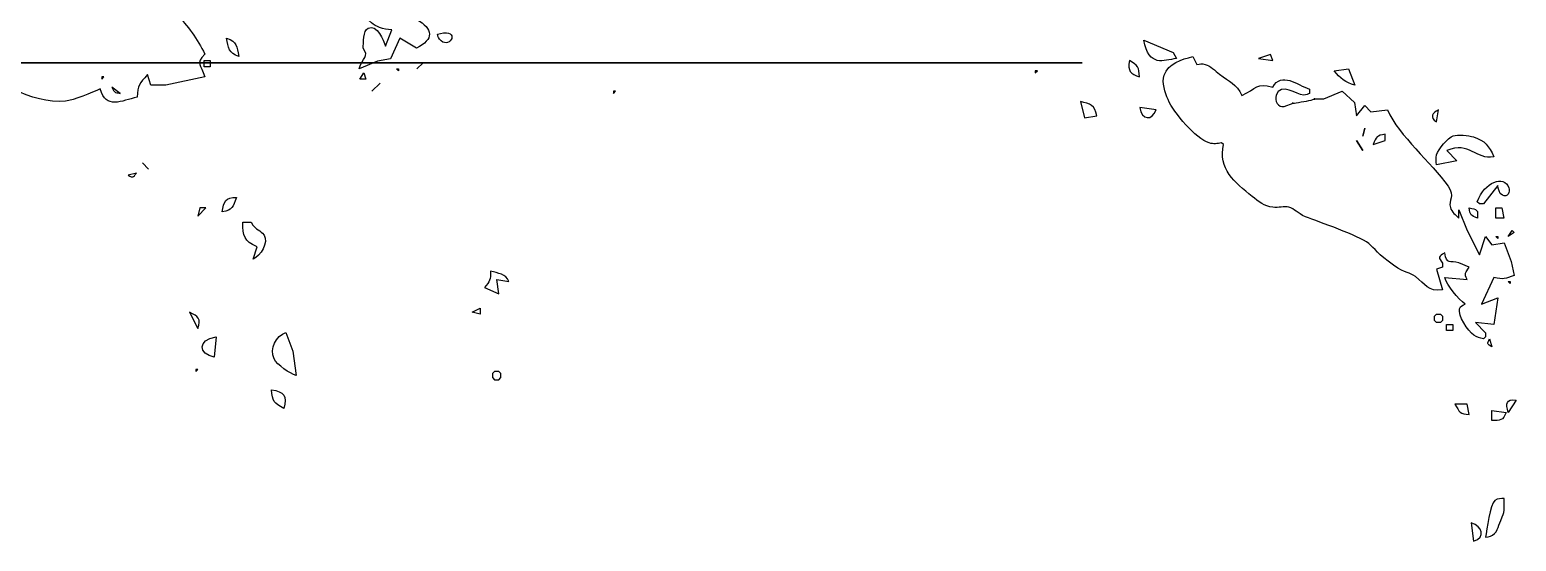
# Model space of a CAD drawing. Header units: centimetres. Extents: x -10.8 to 7.5, y -7.5 to 7.5.
# Drawn here: x -1.06 to 4, y -2.31 to -0.56 of the extents above; entities that cross this region are included whole.
import ezdxf

# ---------------------------------------------------------------- set-up
doc = ezdxf.new("R2010")
doc.units = ezdxf.units.CM
doc.header["$MEASUREMENT"] = 0
doc.layers.add('Layer 1', color=7, linetype='Continuous')

msp = doc.modelspace()

# ---------------------------------------------------------------- linework, layer by layer
at = {"layer": 'Layer 1'}
for points, knots in [([(-1.70902, 0.27727), (-1.70902, 0.27727), (-1.75078, 0.21464), (-1.75078, 0.21464), (-1.75078, 0.21464), (-1.75078, 0.21464), (-1.71598, 0.2216), (-1.71598, 0.2216), (-1.71598, 0.2216), (-1.74382, 0.1955), (-1.7505, 0.20733), (-1.78557, 0.20072), (-1.78557, 0.20072), (-1.78557, 0.20072), (-1.77165, 0.16592), (-1.77165, 0.16592), (-1.77165, 0.16592), (-1.7958, 0.15945), (-1.79991, 0.15959), (-1.81341, 0.13808), (-1.81341, 0.13808), (-1.81341, 0.13808), (-1.77165, 0.13808), (-1.77165, 0.13808), (-1.77165, 0.13808), (-1.7974, 0.09716), (-1.81633, 0.09444), (-1.80645, 0.04761), (-1.80645, 0.04761), (-1.80645, 0.04761), (-1.82733, 0.04065), (-1.82733, 0.04065), (-1.82733, 0.04065), (-1.82615, -0.02407), (-1.87424, 0.00307), (-1.91084, 0.01977), (-1.91084, 0.01977), (-1.91084, 0.01977), (-1.91084, -0.02895), (-1.91084, -0.02895), (-1.91084, -0.02895), (-1.95754, -0.04134), (-1.98092, -0.03647), (-1.98739, -0.09158), (-1.98739, -0.09158), (-2.01182, -0.07439), (-2.06025, -0.02512), (-2.07042, -0.08476), (-2.07042, -0.08476), (-2.07042, -0.08476), (-2.07042, -0.11246), (-2.07042, -0.11246), (-2.07042, -0.11246), (-2.11002, -0.10091), (-2.1135, -0.08288), (-2.14057, -0.08184), (-2.14057, -0.08184), (-2.15191, -0.08135), (-2.16437, -0.08602), (-2.1753, -0.08873), (-2.1753, -0.08873), (-2.22088, -0.10014), (-2.27398, -0.12158), (-2.28415, -0.1751), (-2.28415, -0.1751), (-2.28756, -0.19292), (-2.27629, -0.22486), (-2.27274, -0.24469), (-2.27274, -0.24469), (-2.27274, -0.24469), (-2.29361, -0.24468), (-2.29361, -0.24468), (-2.29361, -0.24468), (-2.30468, -0.17877), (-2.36167, -0.21684), (-2.30753, -0.25164), (-2.30753, -0.25164), (-2.30753, -0.25164), (-2.31449, -0.27252), (-2.31449, -0.27252), (-2.31449, -0.27252), (-2.26863, -0.30231), (-2.27371, -0.30829), (-2.29361, -0.35603), (-2.29361, -0.35603), (-2.29361, -0.35603), (-2.35624, -0.32123), (-2.35624, -0.32123), (-2.35624, -0.32123), (-2.35624, -0.32123), (-2.34232, -0.23772), (-2.34232, -0.23772), (-2.34232, -0.23772), (-2.36884, -0.24698), (-2.37078, -0.25561), (-2.38408, -0.27948), (-2.38408, -0.27948), (-2.38408, -0.27948), (-2.3632, -0.30641), (-2.3632, -0.30641), (-2.3632, -0.30641), (-2.3632, -0.30641), (-2.41192, -0.30641), (-2.41192, -0.30641), (-2.41192, -0.30641), (-2.42215, -0.30724), (-2.43697, -0.31441), (-2.44609, -0.31963), (-2.44609, -0.31963), (-2.45486, -0.32471), (-2.46196, -0.32903), (-2.46836, -0.33724), (-2.46836, -0.33724), (-2.51304, -0.39452), (-2.42479, -0.43356), (-2.41178, -0.45437), (-2.41178, -0.45437), (-2.40169, -0.47052), (-2.40392, -0.48437), (-2.40496, -0.50218), (-2.40496, -0.50218), (-2.3236, -0.51819), (-2.32597, -0.48951), (-2.31449, -0.42563), (-2.31449, -0.42563), (-2.34414, -0.39898), (-2.3408, -0.39146), (-2.35625, -0.35604), (-2.35625, -0.35604), (-2.35625, -0.35604), (-2.29215, -0.40566), (-2.29215, -0.40566), (-2.29215, -0.40566), (-2.29215, -0.40566), (-2.21706, -0.40565), (-2.21706, -0.40565), (-2.21706, -0.40565), (-2.21706, -0.40565), (-2.21706, -0.34211), (-2.21706, -0.34211), (-2.21706, -0.34211), (-2.19458, -0.37238), (-2.18672, -0.42882), (-2.15185, -0.44567), (-2.15185, -0.44567), (-2.1325, -0.455), (-2.10299, -0.44017), (-2.10821, -0.4115), (-2.10821, -0.4115), (-2.1119, -0.39167), (-2.1261, -0.38185), (-2.1405, -0.36995), (-2.1405, -0.36995), (-2.11092, -0.35875), (-2.06756, -0.35095), (-2.05281, -0.32005), (-2.05281, -0.32005), (-2.05281, -0.32005), (-2.04307, -0.2586), (-2.04307, -0.2586), (-2.04307, -0.2586), (-2.04307, -0.2586), (-2.02915, -0.2586), (-2.02915, -0.2586), (-2.02915, -0.2586), (-2.02915, -0.2586), (-2.00131, -0.36995), (-2.00131, -0.36995), (-2.00131, -0.36995), (-1.96533, -0.35081), (-1.97396, -0.3371), (-1.95072, -0.32103), (-1.95072, -0.32103), (-1.91404, -0.2957), (-1.87702, -0.30161), (-1.86909, -0.34908), (-1.86909, -0.34908), (-1.86909, -0.34908), (-1.83429, -0.3282), (-1.83429, -0.3282), (-1.83429, -0.3282), (-1.83429, -0.3282), (-1.85517, -0.25165), (-1.85517, -0.25165), (-1.85517, -0.25165), (-1.84487, -0.25736), (-1.82817, -0.27162), (-1.81856, -0.27371), (-1.81856, -0.27371), (-1.7949, -0.27872), (-1.72391, -0.25102), (-1.71633, -0.31428), (-1.71633, -0.31428), (-1.71633, -0.31428), (-1.71633, -0.34212), (-1.71633, -0.34212), (-1.71633, -0.34212), (-1.71633, -0.34212), (-1.73686, -0.31428), (-1.73686, -0.31428), (-1.73686, -0.31428), (-1.73686, -0.31428), (-1.75077, -0.31428), (-1.75077, -0.31428), (-1.75077, -0.31428), (-1.75077, -0.31428), (-1.75773, -0.34212), (-1.75773, -0.34212), (-1.75773, -0.34212), (-1.75773, -0.34212), (-1.81341, -0.31428), (-1.81341, -0.31428), (-1.81341, -0.31428), (-1.80569, -0.33585), (-1.78655, -0.40524), (-1.77646, -0.41658), (-1.77646, -0.41658), (-1.7418, -0.45527), (-1.69733, -0.46189), (-1.6951, -0.39779), (-1.6951, -0.39779), (-1.6951, -0.39779), (-1.67422, -0.39779), (-1.67422, -0.39779), (-1.67422, -0.39779), (-1.67422, -0.39779), (-1.68814, -0.34907), (-1.68814, -0.34907), (-1.68814, -0.34907), (-1.68814, -0.34907), (-1.6603, -0.34211), (-1.6603, -0.34211), (-1.6603, -0.34211), (-1.66566, -0.39688), (-1.64088, -0.41303), (-1.61158, -0.36299), (-1.61158, -0.36299), (-1.60003, -0.37023), (-1.58332, -0.38255), (-1.56982, -0.38387), (-1.56982, -0.38387), (-1.55179, -0.38561), (-1.53662, -0.37113), (-1.52138, -0.37197), (-1.52138, -0.37197), (-1.48415, -0.37399), (-1.49347, -0.41679), (-1.50022, -0.43955), (-1.50022, -0.43955), (-1.51483, -0.43189), (-1.56849, -0.40155), (-1.58165, -0.40406), (-1.58165, -0.40406), (-1.59313, -0.40622), (-1.63245, -0.44902), (-1.60079, -0.48952), (-1.60079, -0.48952), (-1.58513, -0.50956), (-1.5685, -0.52195), (-1.54198, -0.51868), (-1.54198, -0.51868), (-1.52549, -0.51666), (-1.50273, -0.50351), (-1.4902, -0.51075), (-1.4902, -0.51075), (-1.47733, -0.5182), (-1.48415, -0.53824), (-1.48185, -0.55014), (-1.48185, -0.55014), (-1.47802, -0.56983), (-1.46793, -0.57241), (-1.45151, -0.57874), (-1.45151, -0.57874), (-1.45151, -0.57874), (-1.45847, -0.59962), (-1.45847, -0.59962), (-1.45847, -0.59962), (-1.41901, -0.58125), (-1.42054, -0.5674), (-1.38888, -0.60658), (-1.38888, -0.60658), (-1.38888, -0.60658), (-1.31929, -0.5857), (-1.31929, -0.5857), (-1.31929, -0.5857), (-1.31929, -0.5857), (-1.31929, -0.6205), (-1.31929, -0.6205), (-1.31929, -0.6205), (-1.29417, -0.60331), (-1.30711, -0.60157), (-1.30224, -0.57673), (-1.30224, -0.57673), (-1.30224, -0.57673), (-1.29145, -0.54395), (-1.29145, -0.54395), (-1.29145, -0.54395), (-1.29145, -0.54395), (-1.31233, -0.53699), (-1.31233, -0.53699), (-1.31233, -0.53699), (-1.27315, -0.48716), (-1.25505, -0.51152), (-1.22186, -0.55091), (-1.22186, -0.55091), (-1.22186, -0.55091), (-1.27058, -0.53699), (-1.27058, -0.53699), (-1.27058, -0.53699), (-1.26306, -0.57144), (-1.25722, -0.56594), (-1.25026, -0.58689), (-1.25026, -0.58689), (-1.24351, -0.60735), (-1.25228, -0.61577), (-1.23975, -0.64138), (-1.23975, -0.64138), (-1.18839, -0.74612), (-1.05219, -0.81704), (-0.93653, -0.80798), (-0.93653, -0.80798), (-0.91029, -0.80596), (-0.8462, -0.77771), (-0.81822, -0.76664), (-0.81822, -0.76664), (-0.79922, -0.83756), (-0.74626, -0.80652), (-0.69296, -0.79448), (-0.69296, -0.79448), (-0.69052, -0.75349), (-0.6853, -0.74862), (-0.65816, -0.71793), (-0.65816, -0.71793), (-0.65816, -0.71793), (-0.64702, -0.75384), (-0.64702, -0.75384), (-0.64702, -0.75384), (-0.64702, -0.75384), (-0.59552, -0.75383), (-0.59552, -0.75383), (-0.59552, -0.75383), (-0.59552, -0.75383), (-0.46329, -0.72488), (-0.46329, -0.72488), (-0.46329, -0.72488), (-0.47575, -0.68166), (-0.49621, -0.68243), (-0.46329, -0.64833), (-0.46329, -0.64833), (-0.4873, -0.59467), (-0.5221, -0.55396), (-0.55856, -0.50915), (-0.55856, -0.50915), (-0.58835, -0.47254), (-0.59906, -0.447), (-0.64423, -0.42564), (-0.64423, -0.42564), (-0.64423, -0.42564), (-0.65119, -0.4326), (-0.65119, -0.4326), (-0.65119, -0.4326), (-0.65119, -0.4326), (-0.65119, -0.48132), (-0.65119, -0.48132), (-0.65119, -0.48132), (-0.73129, -0.45898), (-0.73644, -0.42189), (-0.71382, -0.34909), (-0.71382, -0.34909), (-0.71382, -0.34909), (-0.77645, -0.39085), (-0.77645, -0.39085), (-0.77645, -0.39085), (-0.77645, -0.39085), (-0.79176, -0.35543), (-0.79176, -0.35543), (-0.79176, -0.35543), (-0.80011, -0.3214), (-0.78849, -0.3136), (-0.82517, -0.29342), (-0.82517, -0.29342), (-0.82517, -0.29342), (-0.84605, -0.33518), (-0.84605, -0.33518), (-0.84605, -0.33518), (-0.86268, -0.28326), (-0.86227, -0.27749), (-0.81125, -0.25863), (-0.81125, -0.25863), (-0.81125, -0.25863), (-0.83213, -0.20295), (-0.83213, -0.20295), (-0.83213, -0.20295), (-0.83213, -0.20295), (-0.88565, -0.20887), (-0.88565, -0.20887), (-0.88565, -0.20887), (-0.88565, -0.20887), (-0.92998, -0.15487), (-0.92998, -0.15487), (-0.92998, -0.15487), (-0.92998, -0.15487), (-1.00612, -0.14033), (-1.00612, -0.14033), (-1.00612, -0.14033), (-1.00612, -0.14033), (-0.98524, -0.02898), (-0.98524, -0.02898), (-0.98524, -0.02898), (-0.91509, -0.03824), (-0.96728, 0.03574), (-0.96951, 0.0418), (-0.96951, 0.0418), (-0.97424, 0.0544), (-0.97202, 0.06985), (-0.97863, 0.07778), (-0.97863, 0.07778), (-0.99519, 0.09761), (-1.00932, 0.06685), (-1.01308, 0.0544), (-1.01308, 0.0544), (-1.01308, 0.0544), (-1.02004, 0.0267), (-1.02004, 0.0267), (-1.02004, 0.0267), (-1.02004, 0.0267), (-1.04092, 0.03366), (-1.04092, 0.03366), (-1.04092, 0.03366), (-1.04092, 0.03366), (-1.027, 0.00582), (-1.027, 0.00582), (-1.027, 0.00582), (-1.027, 0.00582), (-1.07947, 0.00171), (-1.07947, 0.00171), (-1.07947, 0.00171), (-1.07947, 0.00171), (-1.11051, 0.08933), (-1.11051, 0.08933), (-1.11051, 0.08933), (-1.16619, 0.08738), (-1.17064, 0.06442), (-1.17314, 0.01278), (-1.17314, 0.01278), (-1.17314, 0.01278), (-1.11746, 0.01974), (-1.11746, 0.01974), (-1.11746, 0.01974), (-1.13312, -0.00608), (-1.13611, -0.01067), (-1.1105, -0.02898), (-1.1105, -0.02898), (-1.1105, -0.02898), (-1.1105, -0.0429), (-1.1105, -0.0429), (-1.1105, -0.0429), (-1.16492, -0.05821), (-1.15873, -0.06023), (-1.1453, -0.11249), (-1.1453, -0.11249), (-1.21469, -0.11903), (-1.2055, -0.14221), (-1.18706, -0.196), (-1.18706, -0.196), (-1.18706, -0.196), (-1.19402, -0.20296), (-1.19402, -0.20296), (-1.19402, -0.20296), (-1.19402, -0.20296), (-1.22144, -0.17484), (-1.22144, -0.17484), (-1.22144, -0.17484), (-1.22144, -0.17484), (-1.22729, -0.10295), (-1.22729, -0.10295), (-1.22729, -0.10295), (-1.22729, -0.10295), (-1.20098, -0.07769), (-1.20098, -0.07769), (-1.20098, -0.07769), (-1.21288, -0.04401), (-1.22388, -0.05646), (-1.26361, -0.04985), (-1.26361, -0.04985), (-1.26361, -0.04985), (-1.25665, -0.02201), (-1.25665, -0.02201), (-1.25665, -0.02201), (-1.25665, -0.02201), (-1.22185, -0.03593), (-1.22185, -0.03593), (-1.22185, -0.03593), (-1.22185, -0.03593), (-1.23577, -0.00113), (-1.23577, -0.00113), (-1.23577, -0.00113), (-1.29597, -0.02006), (-1.35756, -0.02215), (-1.32624, -0.0916), (-1.32624, -0.0916), (-1.39764, -0.09243), (-1.40391, -0.12083), (-1.47239, -0.07072), (-1.47239, -0.07072), (-1.47239, -0.07072), (-1.45847, -0.04984), (-1.45847, -0.04984), (-1.45847, -0.04984), (-1.45847, -0.04984), (-1.51415, -0.02896), (-1.51415, -0.02896), (-1.51415, -0.02896), (-1.48631, -0.02409), (-1.48422, -0.022), (-1.47935, 0.00584), (-1.47935, 0.00584), (-1.47935, 0.00584), (-1.44457, 0.00586), (-1.44457, 0.00586), (-1.44457, 0.00586), (-1.44457, 0.00586), (-1.46545, 0.07545), (-1.46545, 0.07545), (-1.46545, 0.07545), (-1.46545, 0.07545), (-1.50025, 0.06153), (-1.50025, 0.06153), (-1.50025, 0.06153), (-1.49517, 0.07489), (-1.48403, 0.09605), (-1.48654, 0.10997), (-1.48654, 0.10997), (-1.49141, 0.13669), (-1.52168, 0.14484), (-1.54082, 0.1582), (-1.54082, 0.1582), (-1.55599, 0.16878), (-1.57095, 0.18694), (-1.58376, 0.20072), (-1.58376, 0.20072), (-1.58376, 0.20072), (-1.56984, 0.2216), (-1.56984, 0.2216), (-1.56984, 0.2216), (-1.56984, 0.2216), (-1.59768, 0.21464), (-1.59768, 0.21464), (-1.59768, 0.21464), (-1.59768, 0.21464), (-1.59072, 0.19376), (-1.59072, 0.19376), (-1.59072, 0.19376), (-1.59072, 0.19376), (-1.6116, 0.17288), (-1.6116, 0.17288), (-1.6116, 0.17288), (-1.68899, 0.2392), (-1.63958, 0.26231), (-1.70903, 0.27727), (-1.70903, 0.27727), (-1.70903, 0.27727), (-1.70902, 0.27727), (-1.70902, 0.27727)], [0, 0, 0, 0, 0.0070423, 0.0070423, 0.0070423, 0.0070423, 0.0140845, 0.0140845, 0.0140845, 0.0140845, 0.0211268, 0.0211268, 0.0211268, 0.0211268, 0.028169, 0.028169, 0.028169, 0.028169, 0.0352113, 0.0352113, 0.0352113, 0.0352113, 0.0422535, 0.0422535, 0.0422535, 0.0422535, 0.0492958, 0.0492958, 0.0492958, 0.0492958, 0.056338, 0.056338, 0.056338, 0.056338, 0.0633803, 0.0633803, 0.0633803, 0.0633803, 0.0704225, 0.0704225, 0.0704225, 0.0704225, 0.0774648, 0.0774648, 0.0774648, 0.0774648, 0.084507, 0.084507, 0.084507, 0.084507, 0.0915493, 0.0915493, 0.0915493, 0.0915493, 0.0985915, 0.0985915, 0.0985915, 0.0985915, 0.1056338, 0.1056338, 0.1056338, 0.1056338, 0.1126761, 0.1126761, 0.1126761, 0.1126761, 0.1197183, 0.1197183, 0.1197183, 0.1197183, 0.1267606, 0.1267606, 0.1267606, 0.1267606, 0.1338028, 0.1338028, 0.1338028, 0.1338028, 0.1408451, 0.1408451, 0.1408451, 0.1408451, 0.1478873, 0.1478873, 0.1478873, 0.1478873, 0.1549296, 0.1549296, 0.1549296, 0.1549296, 0.1619718, 0.1619718, 0.1619718, 0.1619718, 0.1690141, 0.1690141, 0.1690141, 0.1690141, 0.1760563, 0.1760563, 0.1760563, 0.1760563, 0.1830986, 0.1830986, 0.1830986, 0.1830986, 0.1901408, 0.1901408, 0.1901408, 0.1901408, 0.1971831, 0.1971831, 0.1971831, 0.1971831, 0.2042254, 0.2042254, 0.2042254, 0.2042254, 0.2112676, 0.2112676, 0.2112676, 0.2112676, 0.2183099, 0.2183099, 0.2183099, 0.2183099, 0.2253521, 0.2253521, 0.2253521, 0.2253521, 0.2323944, 0.2323944, 0.2323944, 0.2323944, 0.2394366, 0.2394366, 0.2394366, 0.2394366, 0.2464789, 0.2464789, 0.2464789, 0.2464789, 0.2535211, 0.2535211, 0.2535211, 0.2535211, 0.2605634, 0.2605634, 0.2605634, 0.2605634, 0.2676056, 0.2676056, 0.2676056, 0.2676056, 0.2746479, 0.2746479, 0.2746479, 0.2746479, 0.2816901, 0.2816901, 0.2816901, 0.2816901, 0.2887324, 0.2887324, 0.2887324, 0.2887324, 0.2957746, 0.2957746, 0.2957746, 0.2957746, 0.3028169, 0.3028169, 0.3028169, 0.3028169, 0.3098592, 0.3098592, 0.3098592, 0.3098592, 0.3169014, 0.3169014, 0.3169014, 0.3169014, 0.3239437, 0.3239437, 0.3239437, 0.3239437, 0.3309859, 0.3309859, 0.3309859, 0.3309859, 0.3380282, 0.3380282, 0.3380282, 0.3380282, 0.3450704, 0.3450704, 0.3450704, 0.3450704, 0.3521127, 0.3521127, 0.3521127, 0.3521127, 0.3591549, 0.3591549, 0.3591549, 0.3591549, 0.3661972, 0.3661972, 0.3661972, 0.3661972, 0.3732394, 0.3732394, 0.3732394, 0.3732394, 0.3802817, 0.3802817, 0.3802817, 0.3802817, 0.3873239, 0.3873239, 0.3873239, 0.3873239, 0.3943662, 0.3943662, 0.3943662, 0.3943662, 0.4014085, 0.4014085, 0.4014085, 0.4014085, 0.4084507, 0.4084507, 0.4084507, 0.4084507, 0.415493, 0.415493, 0.415493, 0.415493, 0.4225352, 0.4225352, 0.4225352, 0.4225352, 0.4295775, 0.4295775, 0.4295775, 0.4295775, 0.4366197, 0.4366197, 0.4366197, 0.4366197, 0.443662, 0.443662, 0.443662, 0.443662, 0.4507042, 0.4507042, 0.4507042, 0.4507042, 0.4577465, 0.4577465, 0.4577465, 0.4577465, 0.4647887, 0.4647887, 0.4647887, 0.4647887, 0.471831, 0.471831, 0.471831, 0.471831, 0.4788732, 0.4788732, 0.4788732, 0.4788732, 0.4859155, 0.4859155, 0.4859155, 0.4859155, 0.4929577, 0.4929577, 0.4929577, 0.4929577, 0.5, 0.5, 0.5, 0.5, 0.5070423, 0.5070423, 0.5070423, 0.5070423, 0.5140845, 0.5140845, 0.5140845, 0.5140845, 0.5211268, 0.5211268, 0.5211268, 0.5211268, 0.528169, 0.528169, 0.528169, 0.528169, 0.5352113, 0.5352113, 0.5352113, 0.5352113, 0.5422535, 0.5422535, 0.5422535, 0.5422535, 0.5492958, 0.5492958, 0.5492958, 0.5492958, 0.556338, 0.556338, 0.556338, 0.556338, 0.5633803, 0.5633803, 0.5633803, 0.5633803, 0.5704225, 0.5704225, 0.5704225, 0.5704225, 0.5774648, 0.5774648, 0.5774648, 0.5774648, 0.584507, 0.584507, 0.584507, 0.584507, 0.5915493, 0.5915493, 0.5915493, 0.5915493, 0.5985915, 0.5985915, 0.5985915, 0.5985915, 0.6056338, 0.6056338, 0.6056338, 0.6056338, 0.6126761, 0.6126761, 0.6126761, 0.6126761, 0.6197183, 0.6197183, 0.6197183, 0.6197183, 0.6267606, 0.6267606, 0.6267606, 0.6267606, 0.6338028, 0.6338028, 0.6338028, 0.6338028, 0.6408451, 0.6408451, 0.6408451, 0.6408451, 0.6478873, 0.6478873, 0.6478873, 0.6478873, 0.6549296, 0.6549296, 0.6549296, 0.6549296, 0.6619718, 0.6619718, 0.6619718, 0.6619718, 0.6690141, 0.6690141, 0.6690141, 0.6690141, 0.6760563, 0.6760563, 0.6760563, 0.6760563, 0.6830986, 0.6830986, 0.6830986, 0.6830986, 0.6901408, 0.6901408, 0.6901408, 0.6901408, 0.6971831, 0.6971831, 0.6971831, 0.6971831, 0.7042254, 0.7042254, 0.7042254, 0.7042254, 0.7112676, 0.7112676, 0.7112676, 0.7112676, 0.7183099, 0.7183099, 0.7183099, 0.7183099, 0.7253521, 0.7253521, 0.7253521, 0.7253521, 0.7323944, 0.7323944, 0.7323944, 0.7323944, 0.7394366, 0.7394366, 0.7394366, 0.7394366, 0.7464789, 0.7464789, 0.7464789, 0.7464789, 0.7535211, 0.7535211, 0.7535211, 0.7535211, 0.7605634, 0.7605634, 0.7605634, 0.7605634, 0.7676056, 0.7676056, 0.7676056, 0.7676056, 0.7746479, 0.7746479, 0.7746479, 0.7746479, 0.7816901, 0.7816901, 0.7816901, 0.7816901, 0.7887324, 0.7887324, 0.7887324, 0.7887324, 0.7957746, 0.7957746, 0.7957746, 0.7957746, 0.8028169, 0.8028169, 0.8028169, 0.8028169, 0.8098592, 0.8098592, 0.8098592, 0.8098592, 0.8169014, 0.8169014, 0.8169014, 0.8169014, 0.8239437, 0.8239437, 0.8239437, 0.8239437, 0.8309859, 0.8309859, 0.8309859, 0.8309859, 0.8380282, 0.8380282, 0.8380282, 0.8380282, 0.8450704, 0.8450704, 0.8450704, 0.8450704, 0.8521127, 0.8521127, 0.8521127, 0.8521127, 0.8591549, 0.8591549, 0.8591549, 0.8591549, 0.8661972, 0.8661972, 0.8661972, 0.8661972, 0.8732394, 0.8732394, 0.8732394, 0.8732394, 0.8802817, 0.8802817, 0.8802817, 0.8802817, 0.8873239, 0.8873239, 0.8873239, 0.8873239, 0.8943662, 0.8943662, 0.8943662, 0.8943662, 0.9014085, 0.9014085, 0.9014085, 0.9014085, 0.9084507, 0.9084507, 0.9084507, 0.9084507, 0.915493, 0.915493, 0.915493, 0.915493, 0.9225352, 0.9225352, 0.9225352, 0.9225352, 0.9295775, 0.9295775, 0.9295775, 0.9295775, 0.9366197, 0.9366197, 0.9366197, 0.9366197, 0.943662, 0.943662, 0.943662, 0.943662, 0.9507042, 0.9507042, 0.9507042, 0.9507042, 0.9577465, 0.9577465, 0.9577465, 0.9577465, 0.9647887, 0.9647887, 0.9647887, 0.9647887, 0.971831, 0.971831, 0.971831, 0.971831, 0.9788732, 0.9788732, 0.9788732, 0.9788732, 0.9859155, 0.9859155, 0.9859155, 0.9859155, 1, 1, 1, 1]), ([(0.22556, -0.36588), (0.22556, -0.36588), (0.13717, -0.43325), (0.13717, -0.43325), (0.13717, -0.43325), (0.0991, -0.46248), (0.04649, -0.49477), (0.10342, -0.54168), (0.10342, -0.54168), (0.1117, -0.5485), (0.12089, -0.55358), (0.13084, -0.55748), (0.13084, -0.55748), (0.14525, -0.56319), (0.15749, -0.56409), (0.1726, -0.56548), (0.1726, -0.56548), (0.1726, -0.56548), (0.15172, -0.62116), (0.15172, -0.62116), (0.15172, -0.62116), (0.14462, -0.60133), (0.12242, -0.54481), (0.09215, -0.55971), (0.09215, -0.55971), (0.07524, -0.56806), (0.0767, -0.611), (0.07517, -0.62812), (0.07517, -0.62812), (0.09758, -0.65665), (0.07301, -0.65895), (0.06125, -0.69771), (0.06125, -0.69771), (0.06125, -0.69771), (0.12388, -0.6721), (0.12388, -0.6721), (0.12388, -0.6721), (0.12388, -0.6721), (0.1687, -0.66389), (0.1687, -0.66389), (0.1687, -0.66389), (0.1687, -0.66389), (0.20043, -0.59332), (0.20043, -0.59332), (0.20043, -0.59332), (0.20043, -0.59332), (0.25611, -0.62812), (0.25611, -0.62812), (0.25611, -0.62812), (0.31673, -0.59743), (0.31436, -0.56235), (0.25611, -0.52971), (0.25611, -0.52971), (0.2948, -0.51851), (0.29654, -0.53465), (0.31756, -0.52971), (0.31756, -0.52971), (0.32584, -0.52651), (0.33447, -0.51906), (0.34087, -0.51349), (0.34087, -0.51349), (0.37949, -0.47995), (0.36418, -0.43993), (0.34658, -0.39845), (0.34658, -0.39845), (0.34658, -0.39845), (0.3953, -0.39149), (0.3953, -0.39149), (0.3953, -0.39149), (0.3953, -0.39149), (0.3953, -0.37061), (0.3953, -0.37061), (0.3953, -0.37061), (0.34693, -0.35356), (0.36329, -0.33783), (0.30483, -0.33581), (0.30483, -0.33581), (0.30483, -0.33581), (0.32571, -0.29405), (0.32571, -0.29405), (0.32571, -0.29405), (0.26085, -0.26204), (0.26189, -0.33337), (0.22556, -0.36587), (0.22556, -0.36587), (0.22556, -0.36587), (0.22556, -0.36588), (0.22556, -0.36588)], [0, 0, 0, 0, 0.0434783, 0.0434783, 0.0434783, 0.0434783, 0.0869565, 0.0869565, 0.0869565, 0.0869565, 0.1304348, 0.1304348, 0.1304348, 0.1304348, 0.173913, 0.173913, 0.173913, 0.173913, 0.2173913, 0.2173913, 0.2173913, 0.2173913, 0.2608696, 0.2608696, 0.2608696, 0.2608696, 0.3043478, 0.3043478, 0.3043478, 0.3043478, 0.3478261, 0.3478261, 0.3478261, 0.3478261, 0.3913043, 0.3913043, 0.3913043, 0.3913043, 0.4347826, 0.4347826, 0.4347826, 0.4347826, 0.4782609, 0.4782609, 0.4782609, 0.4782609, 0.5217391, 0.5217391, 0.5217391, 0.5217391, 0.5652174, 0.5652174, 0.5652174, 0.5652174, 0.6086957, 0.6086957, 0.6086957, 0.6086957, 0.6521739, 0.6521739, 0.6521739, 0.6521739, 0.6956522, 0.6956522, 0.6956522, 0.6956522, 0.7391304, 0.7391304, 0.7391304, 0.7391304, 0.7826087, 0.7826087, 0.7826087, 0.7826087, 0.826087, 0.826087, 0.826087, 0.826087, 0.8695652, 0.8695652, 0.8695652, 0.8695652, 0.9130435, 0.9130435, 0.9130435, 0.9130435, 1, 1, 1, 1]), ([(-0.38917, -0.59366), (-0.38381, -0.62623), (-0.38082, -0.64495), (-0.34741, -0.65629), (-0.34741, -0.65629), (-0.35409, -0.62135), (-0.3527, -0.60528), (-0.38917, -0.59366)], [0, 0, 0, 0, 0.3333333, 0.3333333, 0.3333333, 0.3333333, 1, 1, 1, 1]), ([(0.3346, -0.59707), (0.36418, -0.63514), (0.40614, -0.57097), (0.34838, -0.57536), (0.34838, -0.57536), (0.34838, -0.57536), (0.32764, -0.57974), (0.32764, -0.57974), (0.32764, -0.57974), (0.32917, -0.58426), (0.32903, -0.58997), (0.3346, -0.59707)], [0, 0, 0, 0, 0.25, 0.25, 0.25, 0.25, 0.5, 0.5, 0.5, 0.5, 1, 1, 1, 1]), ([(2.82902, -0.64238), (2.82902, -0.64238), (2.72859, -0.60062), (2.72859, -0.60062), (2.72859, -0.60062), (2.74773, -0.6945), (2.7945, -0.66896), (2.83994, -0.66325), (2.83994, -0.66325), (2.83994, -0.66325), (2.82901, -0.64237), (2.82901, -0.64237), (2.82901, -0.64237), (2.82901, -0.64237), (2.82902, -0.64238), (2.82902, -0.64238)], [0, 0, 0, 0, 0.2, 0.2, 0.2, 0.2, 0.4, 0.4, 0.4, 0.4, 0.6, 0.6, 0.6, 0.6, 1, 1, 1, 1]), ([(2.79765, -0.72011), (2.78923, -0.74335), (2.8019, -0.78059), (2.81136, -0.80244), (2.81136, -0.80244), (2.83085, -0.84754), (2.90524, -0.93689), (2.95138, -0.94984), (2.95138, -0.94984), (2.96662, -0.95583), (2.97838, -0.952), (2.99314, -0.94984), (2.99314, -0.94984), (2.99314, -0.94984), (3.0001, -0.95555), (3.0001, -0.95555), (3.0001, -0.95555), (2.9802, -1.03837), (3.03859, -1.08506), (3.09753, -1.13224), (3.09753, -1.13224), (3.11841, -1.14894), (3.13957, -1.16641), (3.16712, -1.16926), (3.16712, -1.16926), (3.18751, -1.17183), (3.20505, -1.16404), (3.22252, -1.16926), (3.22252, -1.16926), (3.24124, -1.17427), (3.24973, -1.18944), (3.27875, -1.20113), (3.27875, -1.20113), (3.32628, -1.2202), (3.45879, -1.26474), (3.49358, -1.29244), (3.49358, -1.29244), (3.51467, -1.30921), (3.52337, -1.32835), (3.57772, -1.36586), (3.57772, -1.36586), (3.62268, -1.3969), (3.63068, -1.38924), (3.65233, -1.4049), (3.65233, -1.4049), (3.68727, -1.43009), (3.6943, -1.45828), (3.74475, -1.44965), (3.74475, -1.44965), (3.74475, -1.44965), (3.72387, -1.38006), (3.72387, -1.38006), (3.72387, -1.38006), (3.72387, -1.38006), (3.74475, -1.3731), (3.74475, -1.3731), (3.74475, -1.3731), (3.74475, -1.3731), (3.74475, -1.35918), (3.74475, -1.35918), (3.74475, -1.35918), (3.72937, -1.33983), (3.7309, -1.33705), (3.75171, -1.32438), (3.75171, -1.32438), (3.75909, -1.36628), (3.76883, -1.34916), (3.80043, -1.35855), (3.80043, -1.35855), (3.80043, -1.35855), (3.83523, -1.37309), (3.83523, -1.37309), (3.83523, -1.37309), (3.82194, -1.39292), (3.81734, -1.39306), (3.82827, -1.41485), (3.82827, -1.41485), (3.82827, -1.41485), (3.75172, -1.40789), (3.75172, -1.40789), (3.75172, -1.40789), (3.76035, -1.43427), (3.798, -1.48256), (3.82131, -1.49836), (3.82131, -1.49836), (3.81365, -1.50288), (3.80628, -1.50421), (3.80266, -1.5143), (3.80266, -1.5143), (3.79459, -1.5365), (3.83245, -1.59162), (3.85033, -1.6038), (3.85033, -1.6038), (3.86195, -1.61173), (3.87093, -1.61326), (3.88394, -1.61667), (3.88394, -1.61667), (3.88394, -1.61667), (3.8909, -1.60971), (3.8909, -1.60971), (3.8909, -1.60971), (3.8909, -1.60971), (3.8909, -1.59579), (3.8909, -1.59579), (3.8909, -1.59579), (3.8909, -1.59579), (3.8561, -1.56099), (3.8561, -1.56099), (3.8561, -1.56099), (3.8561, -1.56099), (3.91873, -1.56795), (3.91873, -1.56795), (3.91873, -1.56795), (3.91873, -1.56795), (3.93265, -1.47748), (3.93265, -1.47748), (3.93265, -1.47748), (3.93265, -1.47748), (3.87697, -1.49836), (3.87697, -1.49836), (3.87697, -1.49836), (3.87697, -1.49836), (3.91873, -1.40789), (3.91873, -1.40789), (3.91873, -1.40789), (3.95123, -1.41631), (3.95763, -1.41241), (3.98832, -1.40093), (3.98832, -1.40093), (3.98832, -1.40093), (3.97739, -1.3534), (3.97739, -1.3534), (3.97739, -1.3534), (3.97739, -1.3534), (3.95352, -1.28958), (3.95352, -1.28958), (3.95352, -1.28958), (3.95352, -1.28958), (3.91176, -1.29654), (3.91176, -1.29654), (3.91176, -1.29654), (3.91176, -1.29654), (3.89088, -1.2687), (3.89088, -1.2687), (3.89088, -1.2687), (3.89088, -1.2687), (3.87, -1.33133), (3.87, -1.33133), (3.87, -1.33133), (3.87, -1.33133), (3.8281, -1.24782), (3.8281, -1.24782), (3.8281, -1.24782), (3.8281, -1.24782), (3.8004, -1.17823), (3.8004, -1.17823), (3.8004, -1.17823), (3.8004, -1.17823), (3.8004, -1.20607), (3.8004, -1.20607), (3.8004, -1.20607), (3.78989, -1.19612), (3.77507, -1.18457), (3.77103, -1.17009), (3.77103, -1.17009), (3.76386, -1.1442), (3.78787, -1.13279), (3.76324, -1.09764), (3.76324, -1.09764), (3.7052, -1.01489), (3.59775, -0.92859), (3.55683, -0.83722), (3.55683, -0.83722), (3.55683, -0.83722), (3.50116, -0.84418), (3.50116, -0.84418), (3.50116, -0.84418), (3.50116, -0.84418), (3.48028, -0.8233), (3.48028, -0.8233), (3.48028, -0.8233), (3.48028, -0.8233), (3.45244, -0.8581), (3.45244, -0.8581), (3.45244, -0.8581), (3.45244, -0.8581), (3.44478, -0.81293), (3.44478, -0.81293), (3.44478, -0.81293), (3.44478, -0.81293), (3.40372, -0.77458), (3.40372, -0.77458), (3.40372, -0.77458), (3.40372, -0.77458), (3.34109, -0.80068), (3.34109, -0.80068), (3.34109, -0.80068), (3.34109, -0.80068), (3.30695, -0.80069), (3.30695, -0.80069), (3.30695, -0.80069), (3.33444, -0.79895), (3.21084, -0.82066), (3.23701, -0.81447), (3.23701, -0.81447), (3.23701, -0.81447), (3.20604, -0.82679), (3.20604, -0.82679), (3.20604, -0.82679), (3.18509, -0.82985), (3.17264, -0.80758), (3.17869, -0.7881), (3.17869, -0.7881), (3.19428, -0.74168), (3.24961, -0.78685), (3.27153, -0.7881), (3.27153, -0.7881), (3.2828, -0.78692), (3.28684, -0.7833), (3.29241, -0.78156), (3.29241, -0.78156), (3.29241, -0.78156), (3.29241, -0.76764), (3.29241, -0.76764), (3.29241, -0.76764), (3.25023, -0.75233), (3.19734, -0.70709), (3.16715, -0.76068), (3.16715, -0.76068), (3.1121, -0.74314), (3.11168, -0.7666), (3.06276, -0.78852), (3.06276, -0.78852), (3.04258, -0.74774), (3.01989, -0.74294), (2.98621, -0.71635), (2.98621, -0.71635), (2.97215, -0.70528), (2.95468, -0.6867), (2.93749, -0.68315), (2.93749, -0.68315), (2.92545, -0.6789), (2.92058, -0.6819), (2.90965, -0.68315), (2.90965, -0.68315), (2.90965, -0.68315), (2.89573, -0.65629), (2.89573, -0.65629), (2.89573, -0.65629), (2.85808, -0.6661), (2.81256, -0.67884), (2.79767, -0.72011), (2.79767, -0.72011), (2.79767, -0.72011), (2.79765, -0.72011), (2.79765, -0.72011)], [0, 0, 0, 0, 0.0153846, 0.0153846, 0.0153846, 0.0153846, 0.0307692, 0.0307692, 0.0307692, 0.0307692, 0.0461538, 0.0461538, 0.0461538, 0.0461538, 0.0615385, 0.0615385, 0.0615385, 0.0615385, 0.0769231, 0.0769231, 0.0769231, 0.0769231, 0.0923077, 0.0923077, 0.0923077, 0.0923077, 0.1076923, 0.1076923, 0.1076923, 0.1076923, 0.1230769, 0.1230769, 0.1230769, 0.1230769, 0.1384615, 0.1384615, 0.1384615, 0.1384615, 0.1538462, 0.1538462, 0.1538462, 0.1538462, 0.1692308, 0.1692308, 0.1692308, 0.1692308, 0.1846154, 0.1846154, 0.1846154, 0.1846154, 0.2, 0.2, 0.2, 0.2, 0.2153846, 0.2153846, 0.2153846, 0.2153846, 0.2307692, 0.2307692, 0.2307692, 0.2307692, 0.2461538, 0.2461538, 0.2461538, 0.2461538, 0.2615385, 0.2615385, 0.2615385, 0.2615385, 0.2769231, 0.2769231, 0.2769231, 0.2769231, 0.2923077, 0.2923077, 0.2923077, 0.2923077, 0.3076923, 0.3076923, 0.3076923, 0.3076923, 0.3230769, 0.3230769, 0.3230769, 0.3230769, 0.3384615, 0.3384615, 0.3384615, 0.3384615, 0.3538462, 0.3538462, 0.3538462, 0.3538462, 0.3692308, 0.3692308, 0.3692308, 0.3692308, 0.3846154, 0.3846154, 0.3846154, 0.3846154, 0.4, 0.4, 0.4, 0.4, 0.4153846, 0.4153846, 0.4153846, 0.4153846, 0.4307692, 0.4307692, 0.4307692, 0.4307692, 0.4461538, 0.4461538, 0.4461538, 0.4461538, 0.4615385, 0.4615385, 0.4615385, 0.4615385, 0.4769231, 0.4769231, 0.4769231, 0.4769231, 0.4923077, 0.4923077, 0.4923077, 0.4923077, 0.5076923, 0.5076923, 0.5076923, 0.5076923, 0.5230769, 0.5230769, 0.5230769, 0.5230769, 0.5384615, 0.5384615, 0.5384615, 0.5384615, 0.5538462, 0.5538462, 0.5538462, 0.5538462, 0.5692308, 0.5692308, 0.5692308, 0.5692308, 0.5846154, 0.5846154, 0.5846154, 0.5846154, 0.6, 0.6, 0.6, 0.6, 0.6153846, 0.6153846, 0.6153846, 0.6153846, 0.6307692, 0.6307692, 0.6307692, 0.6307692, 0.6461538, 0.6461538, 0.6461538, 0.6461538, 0.6615385, 0.6615385, 0.6615385, 0.6615385, 0.6769231, 0.6769231, 0.6769231, 0.6769231, 0.6923077, 0.6923077, 0.6923077, 0.6923077, 0.7076923, 0.7076923, 0.7076923, 0.7076923, 0.7230769, 0.7230769, 0.7230769, 0.7230769, 0.7384615, 0.7384615, 0.7384615, 0.7384615, 0.7538462, 0.7538462, 0.7538462, 0.7538462, 0.7692308, 0.7692308, 0.7692308, 0.7692308, 0.7846154, 0.7846154, 0.7846154, 0.7846154, 0.8, 0.8, 0.8, 0.8, 0.8153846, 0.8153846, 0.8153846, 0.8153846, 0.8307692, 0.8307692, 0.8307692, 0.8307692, 0.8461538, 0.8461538, 0.8461538, 0.8461538, 0.8615385, 0.8615385, 0.8615385, 0.8615385, 0.8769231, 0.8769231, 0.8769231, 0.8769231, 0.8923077, 0.8923077, 0.8923077, 0.8923077, 0.9076923, 0.9076923, 0.9076923, 0.9076923, 0.9230769, 0.9230769, 0.9230769, 0.9230769, 0.9384615, 0.9384615, 0.9384615, 0.9384615, 0.9538462, 0.9538462, 0.9538462, 0.9538462, 0.9692308, 0.9692308, 0.9692308, 0.9692308, 1, 1, 1, 1]), ([(3.16017, -0.64933), (3.16017, -0.64933), (3.16713, -0.67021), (3.16713, -0.67021), (3.16713, -0.67021), (3.16713, -0.67021), (3.11841, -0.66325), (3.11841, -0.66325), (3.11841, -0.66325), (3.11841, -0.66325), (3.16017, -0.64933), (3.16017, -0.64933)], [0, 0, 0, 0, 0.25, 0.25, 0.25, 0.25, 0.5, 0.5, 0.5, 0.5, 1, 1, 1, 1]), ([(2.51989, -0.67717), (2.51989, -0.67717), (2.49205, -0.67717), (2.49205, -0.67717), (2.49205, -0.67717), (2.49205, -0.67717), (-10.76716, -0.67717), (-10.76716, -0.67717), (-10.76716, -0.67717), (-10.76716, -0.67717), (2.51989, -0.67717), (2.51989, -0.67717)], [0, 0, 0, 0, 0.25, 0.25, 0.25, 0.25, 0.5, 0.5, 0.5, 0.5, 1, 1, 1, 1]), ([(-0.4657, -0.67021), (-0.4657, -0.67021), (-0.4657, -0.69109), (-0.4657, -0.69109), (-0.4657, -0.69109), (-0.4657, -0.69109), (-0.44482, -0.69109), (-0.44482, -0.69109), (-0.44482, -0.69109), (-0.44482, -0.69109), (-0.44482, -0.67021), (-0.44482, -0.67021), (-0.44482, -0.67021), (-0.44482, -0.67021), (-0.4657, -0.67021), (-0.4657, -0.67021)], [0, 0, 0, 0, 0.2, 0.2, 0.2, 0.2, 0.4, 0.4, 0.4, 0.4, 0.6, 0.6, 0.6, 0.6, 1, 1, 1, 1]), ([(0.18883, -0.69797), (0.18883, -0.69797), (0.19579, -0.70493), (0.19579, -0.70493), (0.19579, -0.70493), (0.19579, -0.70493), (0.19579, -0.69797), (0.19579, -0.69797), (0.19579, -0.69797), (0.19579, -0.69797), (0.18883, -0.69797), (0.18883, -0.69797)], [0, 0, 0, 0, 0.25, 0.25, 0.25, 0.25, 0.5, 0.5, 0.5, 0.5, 1, 1, 1, 1]), ([(0.25805, -0.69805), (0.25805, -0.69805), (0.27893, -0.67717), (0.27893, -0.67717), (0.27893, -0.67717), (0.27893, -0.67717), (0.25805, -0.69805), (0.25805, -0.69805)], [0, 0, 0, 0, 0.3333333, 0.3333333, 0.3333333, 0.3333333, 1, 1, 1, 1]), ([(2.36706, -0.70493), (2.36706, -0.70493), (2.3601, -0.71189), (2.3601, -0.71189), (2.3601, -0.71189), (2.3601, -0.71189), (2.3601, -0.70493), (2.3601, -0.70493), (2.3601, -0.70493), (2.3601, -0.70493), (2.36706, -0.70493), (2.36706, -0.70493)], [0, 0, 0, 0, 0.25, 0.25, 0.25, 0.25, 0.5, 0.5, 0.5, 0.5, 1, 1, 1, 1]), ([(2.71475, -0.72589), (2.68225, -0.71413), (2.67404, -0.70508), (2.67995, -0.67021), (2.67995, -0.67021), (2.70995, -0.68566), (2.7121, -0.69297), (2.71475, -0.72589)], [0, 0, 0, 0, 0.3333333, 0.3333333, 0.3333333, 0.3333333, 1, 1, 1, 1]), ([(3.37626, -0.70493), (3.39672, -0.73012), (3.4144, -0.74467), (3.44585, -0.75365), (3.44585, -0.75365), (3.44585, -0.75365), (3.42497, -0.69797), (3.42497, -0.69797), (3.42497, -0.69797), (3.42497, -0.69797), (3.37625, -0.70493), (3.37625, -0.70493), (3.37625, -0.70493), (3.37625, -0.70493), (3.37626, -0.70493), (3.37626, -0.70493)], [0, 0, 0, 0, 0.2, 0.2, 0.2, 0.2, 0.4, 0.4, 0.4, 0.4, 0.6, 0.6, 0.6, 0.6, 1, 1, 1, 1]), ([(-0.80649, -0.72581), (-0.80649, -0.72581), (-0.81345, -0.73277), (-0.81345, -0.73277), (-0.81345, -0.73277), (-0.81345, -0.73277), (-0.81345, -0.72581), (-0.81345, -0.72581), (-0.81345, -0.72581), (-0.81345, -0.72581), (-0.80649, -0.72581), (-0.80649, -0.72581)], [0, 0, 0, 0, 0.25, 0.25, 0.25, 0.25, 0.5, 0.5, 0.5, 0.5, 1, 1, 1, 1]), ([(0.06347, -0.73277), (0.06347, -0.73277), (0.08435, -0.73277), (0.08435, -0.73277), (0.08435, -0.73277), (0.08435, -0.73277), (0.07739, -0.71189), (0.07739, -0.71189), (0.07739, -0.71189), (0.07739, -0.71189), (0.06347, -0.73277), (0.06347, -0.73277)], [0, 0, 0, 0, 0.25, 0.25, 0.25, 0.25, 0.5, 0.5, 0.5, 0.5, 1, 1, 1, 1]), ([(0.1051, -0.77453), (0.1051, -0.77453), (0.13294, -0.74669), (0.13294, -0.74669), (0.13294, -0.74669), (0.13294, -0.74669), (0.1051, -0.77453), (0.1051, -0.77453)], [0, 0, 0, 0, 0.3333333, 0.3333333, 0.3333333, 0.3333333, 1, 1, 1, 1]), ([(-0.75081, -0.78149), (-0.77078, -0.77766), (-0.77078, -0.77947), (-0.77865, -0.76061), (-0.77865, -0.76061), (-0.77865, -0.76061), (-0.75081, -0.78149), (-0.75081, -0.78149)], [0, 0, 0, 0, 0.3333333, 0.3333333, 0.3333333, 0.3333333, 1, 1, 1, 1]), ([(0.93338, -0.77453), (0.93338, -0.77453), (0.92642, -0.78149), (0.92642, -0.78149), (0.92642, -0.78149), (0.92642, -0.78149), (0.92642, -0.77453), (0.92642, -0.77453), (0.92642, -0.77453), (0.92642, -0.77453), (0.93338, -0.77453), (0.93338, -0.77453)], [0, 0, 0, 0, 0.25, 0.25, 0.25, 0.25, 0.5, 0.5, 0.5, 0.5, 1, 1, 1, 1]), ([(2.56894, -0.85804), (2.56894, -0.85804), (2.52718, -0.865), (2.52718, -0.865), (2.52718, -0.865), (2.52718, -0.865), (2.51326, -0.80932), (2.51326, -0.80932), (2.51326, -0.80932), (2.54646, -0.81725), (2.56288, -0.82247), (2.56893, -0.85804), (2.56893, -0.85804), (2.56893, -0.85804), (2.56894, -0.85804), (2.56894, -0.85804)], [0, 0, 0, 0, 0.2, 0.2, 0.2, 0.2, 0.4, 0.4, 0.4, 0.4, 0.6, 0.6, 0.6, 0.6, 1, 1, 1, 1]), ([(2.77075, -0.83716), (2.75704, -0.87627), (2.72252, -0.87251), (2.71508, -0.8302), (2.71508, -0.8302), (2.71508, -0.8302), (2.77075, -0.83716), (2.77075, -0.83716)], [0, 0, 0, 0, 0.3333333, 0.3333333, 0.3333333, 0.3333333, 1, 1, 1, 1]), ([(3.73105, -0.83716), (3.73105, -0.83716), (3.72409, -0.87892), (3.72409, -0.87892), (3.72409, -0.87892), (3.69994, -0.86131), (3.70871, -0.85011), (3.73105, -0.83716)], [0, 0, 0, 0, 0.3333333, 0.3333333, 0.3333333, 0.3333333, 1, 1, 1, 1]), ([(3.47354, -0.92763), (3.47354, -0.92763), (3.4805, -0.89979), (3.4805, -0.89979), (3.4805, -0.89979), (3.4805, -0.89979), (3.47354, -0.92763), (3.47354, -0.92763)], [0, 0, 0, 0, 0.3333333, 0.3333333, 0.3333333, 0.3333333, 1, 1, 1, 1]), ([(3.47338, -0.97635), (3.47338, -0.97635), (3.4525, -0.94155), (3.4525, -0.94155), (3.4525, -0.94155), (3.4525, -0.94155), (3.47338, -0.97635), (3.47338, -0.97635)], [0, 0, 0, 0, 0.3333333, 0.3333333, 0.3333333, 0.3333333, 1, 1, 1, 1]), ([(3.55, -0.92067), (3.55, -0.92067), (3.55, -0.94155), (3.55, -0.94155), (3.55, -0.94155), (3.55, -0.94155), (3.50824, -0.95547), (3.50824, -0.95547), (3.50824, -0.95547), (3.5184, -0.92812), (3.52125, -0.92561), (3.55, -0.92067)], [0, 0, 0, 0, 0.25, 0.25, 0.25, 0.25, 0.5, 0.5, 0.5, 0.5, 1, 1, 1, 1]), ([(3.84926, -0.92958), (3.83395, -0.92464), (3.79567, -0.92095), (3.78057, -0.92589), (3.78057, -0.92589), (3.76303, -0.9316), (3.73004, -0.97301), (3.72441, -0.99054), (3.72441, -0.99054), (3.72093, -1.00348), (3.72274, -1.01225), (3.72441, -1.02506), (3.72441, -1.02506), (3.72441, -1.02506), (3.79359, -1.01114), (3.79359, -1.01114), (3.79359, -1.01114), (3.79359, -1.01114), (3.75879, -0.97634), (3.75879, -0.97634), (3.75879, -0.97634), (3.83674, -0.94328), (3.85734, -1.00974), (3.91886, -0.99722), (3.91886, -0.99722), (3.90209, -0.96047), (3.88956, -0.94259), (3.84927, -0.92957), (3.84927, -0.92957), (3.84927, -0.92957), (3.84926, -0.92958), (3.84926, -0.92958)], [0, 0, 0, 0, 0.1111111, 0.1111111, 0.1111111, 0.1111111, 0.2222222, 0.2222222, 0.2222222, 0.2222222, 0.3333333, 0.3333333, 0.3333333, 0.3333333, 0.4444444, 0.4444444, 0.4444444, 0.4444444, 0.5555556, 0.5555556, 0.5555556, 0.5555556, 0.6666667, 0.6666667, 0.6666667, 0.6666667, 0.7777778, 0.7777778, 0.7777778, 0.7777778, 1, 1, 1, 1]), ([(-0.69573, -1.05286), (-0.7068, -1.06859), (-0.70673, -1.06949), (-0.72357, -1.05982), (-0.72357, -1.05982), (-0.72357, -1.05982), (-0.69573, -1.05286), (-0.69573, -1.05286)], [0, 0, 0, 0, 0.3333333, 0.3333333, 0.3333333, 0.3333333, 1, 1, 1, 1]), ([(-0.65397, -1.03894), (-0.65397, -1.03894), (-0.67485, -1.01806), (-0.67485, -1.01806), (-0.67485, -1.01806), (-0.67485, -1.01806), (-0.65397, -1.03894), (-0.65397, -1.03894)], [0, 0, 0, 0, 0.3333333, 0.3333333, 0.3333333, 0.3333333, 1, 1, 1, 1]), ([(3.94814, -1.12837), (3.96568, -1.13707), (3.97452, -1.11675), (3.96944, -1.10248), (3.96944, -1.10248), (3.95406, -1.05843), (3.88676, -1.08265), (3.86268, -1.15029), (3.86268, -1.15029), (3.86268, -1.15029), (3.86964, -1.15725), (3.86964, -1.15725), (3.86964, -1.15725), (3.86964, -1.15725), (3.88356, -1.15725), (3.88356, -1.15725), (3.88356, -1.15725), (3.88356, -1.15725), (3.93228, -1.09462), (3.93228, -1.09462), (3.93228, -1.09462), (3.93458, -1.10631), (3.93597, -1.12232), (3.94815, -1.12837), (3.94815, -1.12837), (3.94815, -1.12837), (3.94814, -1.12837), (3.94814, -1.12837)], [0, 0, 0, 0, 0.125, 0.125, 0.125, 0.125, 0.25, 0.25, 0.25, 0.25, 0.375, 0.375, 0.375, 0.375, 0.5, 0.5, 0.5, 0.5, 0.625, 0.625, 0.625, 0.625, 0.75, 0.75, 0.75, 0.75, 1, 1, 1, 1]), ([(-0.40345, -1.18509), (-0.36817, -1.1789), (-0.36914, -1.16755), (-0.35473, -1.13637), (-0.35473, -1.13637), (-0.39336, -1.13352), (-0.39934, -1.14994), (-0.40345, -1.18509)], [0, 0, 0, 0, 0.3333333, 0.3333333, 0.3333333, 0.3333333, 1, 1, 1, 1]), ([(-0.45899, -1.17117), (-0.45899, -1.17117), (-0.48683, -1.19901), (-0.48683, -1.19901), (-0.48683, -1.19901), (-0.48683, -1.19901), (-0.47987, -1.17117), (-0.47987, -1.17117), (-0.47987, -1.17117), (-0.47987, -1.17117), (-0.45899, -1.17117), (-0.45899, -1.17117)], [0, 0, 0, 0, 0.25, 0.25, 0.25, 0.25, 0.5, 0.5, 0.5, 0.5, 1, 1, 1, 1]), ([(3.83494, -1.17117), (3.83919, -1.19574), (3.8396, -1.19664), (3.86278, -1.20597), (3.86278, -1.20597), (3.86654, -1.17785), (3.86209, -1.17597), (3.83494, -1.17117)], [0, 0, 0, 0, 0.3333333, 0.3333333, 0.3333333, 0.3333333, 1, 1, 1, 1]), ([(3.92541, -1.17117), (3.92541, -1.17117), (3.92541, -1.20597), (3.92541, -1.20597), (3.92541, -1.20597), (3.92541, -1.20597), (3.95325, -1.20597), (3.95325, -1.20597), (3.95325, -1.20597), (3.95325, -1.20597), (3.94629, -1.17117), (3.94629, -1.17117), (3.94629, -1.17117), (3.94629, -1.17117), (3.92541, -1.17117), (3.92541, -1.17117)], [0, 0, 0, 0, 0.2, 0.2, 0.2, 0.2, 0.4, 0.4, 0.4, 0.4, 0.6, 0.6, 0.6, 0.6, 1, 1, 1, 1]), ([(-0.33375, -1.21989), (-0.33271, -1.26715), (-0.33118, -1.28413), (-0.28503, -1.3034), (-0.28503, -1.3034), (-0.28503, -1.3034), (-0.29895, -1.34516), (-0.29895, -1.34516), (-0.29895, -1.34516), (-0.27431, -1.33563), (-0.24474, -1.28879), (-0.26172, -1.26353), (-0.26172, -1.26353), (-0.27369, -1.24578), (-0.28837, -1.24961), (-0.30591, -1.21989), (-0.30591, -1.21989), (-0.30591, -1.21989), (-0.33375, -1.21988), (-0.33375, -1.21988), (-0.33375, -1.21988), (-0.33375, -1.21988), (-0.33375, -1.21989), (-0.33375, -1.21989)], [0, 0, 0, 0, 0.1428571, 0.1428571, 0.1428571, 0.1428571, 0.2857143, 0.2857143, 0.2857143, 0.2857143, 0.4285714, 0.4285714, 0.4285714, 0.4285714, 0.5714286, 0.5714286, 0.5714286, 0.5714286, 0.7142857, 0.7142857, 0.7142857, 0.7142857, 1, 1, 1, 1]), ([(3.96713, -1.2686), (3.96713, -1.2686), (3.98801, -1.25468), (3.98801, -1.25468), (3.98801, -1.25468), (3.98801, -1.25468), (3.98105, -1.24772), (3.98105, -1.24772), (3.98105, -1.24772), (3.98105, -1.24772), (3.96713, -1.2686), (3.96713, -1.2686)], [0, 0, 0, 0, 0.25, 0.25, 0.25, 0.25, 0.5, 0.5, 0.5, 0.5, 1, 1, 1, 1]), ([(3.92537, -1.2686), (3.92537, -1.2686), (3.93233, -1.27556), (3.93233, -1.27556), (3.93233, -1.27556), (3.93233, -1.27556), (3.93233, -1.2686), (3.93233, -1.2686), (3.93233, -1.2686), (3.93233, -1.2686), (3.92537, -1.2686), (3.92537, -1.2686)], [0, 0, 0, 0, 0.25, 0.25, 0.25, 0.25, 0.5, 0.5, 0.5, 0.5, 1, 1, 1, 1]), ([(0.57095, -1.42171), (0.57095, -1.42171), (0.52919, -1.41475), (0.52919, -1.41475), (0.52919, -1.41475), (0.52919, -1.41475), (0.53615, -1.46347), (0.53615, -1.46347), (0.53615, -1.46347), (0.53615, -1.46347), (0.48743, -1.44259), (0.48743, -1.44259), (0.48743, -1.44259), (0.50636, -1.41921), (0.50893, -1.4174), (0.50831, -1.38691), (0.50831, -1.38691), (0.53441, -1.39373), (0.56016, -1.3954), (0.57094, -1.42171), (0.57094, -1.42171), (0.57094, -1.42171), (0.57095, -1.42171), (0.57095, -1.42171)], [0, 0, 0, 0, 0.1428571, 0.1428571, 0.1428571, 0.1428571, 0.2857143, 0.2857143, 0.2857143, 0.2857143, 0.4285714, 0.4285714, 0.4285714, 0.4285714, 0.5714286, 0.5714286, 0.5714286, 0.5714286, 0.7142857, 0.7142857, 0.7142857, 0.7142857, 1, 1, 1, 1]), ([(3.96723, -1.42171), (3.96723, -1.42171), (3.97419, -1.42867), (3.97419, -1.42867), (3.97419, -1.42867), (3.97419, -1.42867), (3.97419, -1.42171), (3.97419, -1.42171), (3.97419, -1.42171), (3.97419, -1.42171), (3.96723, -1.42171), (3.96723, -1.42171)], [0, 0, 0, 0, 0.25, 0.25, 0.25, 0.25, 0.5, 0.5, 0.5, 0.5, 1, 1, 1, 1]), ([(0.44572, -1.5261), (0.44572, -1.5261), (0.47356, -1.53306), (0.47356, -1.53306), (0.47356, -1.53306), (0.47356, -1.53306), (0.47356, -1.51218), (0.47356, -1.51218), (0.47356, -1.51218), (0.47356, -1.51218), (0.44572, -1.5261), (0.44572, -1.5261)], [0, 0, 0, 0, 0.25, 0.25, 0.25, 0.25, 0.5, 0.5, 0.5, 0.5, 1, 1, 1, 1]), ([(-0.48685, -1.58178), (-0.48685, -1.58178), (-0.51469, -1.5261), (-0.51469, -1.5261), (-0.51469, -1.5261), (-0.48574, -1.54037), (-0.47405, -1.54858), (-0.48685, -1.58178)], [0, 0, 0, 0, 0.3333333, 0.3333333, 0.3333333, 0.3333333, 1, 1, 1, 1]), ([(3.72362, -1.53306), (3.72362, -1.53306), (3.71666, -1.54002), (3.71666, -1.54002), (3.71666, -1.54002), (3.71666, -1.54002), (3.71666, -1.55394), (3.71666, -1.55394), (3.71666, -1.55394), (3.71666, -1.55394), (3.72362, -1.5609), (3.72362, -1.5609), (3.72362, -1.5609), (3.72362, -1.5609), (3.73754, -1.5609), (3.73754, -1.5609), (3.73754, -1.5609), (3.73754, -1.5609), (3.7445, -1.55394), (3.7445, -1.55394), (3.7445, -1.55394), (3.7445, -1.55394), (3.7445, -1.54002), (3.7445, -1.54002), (3.7445, -1.54002), (3.7445, -1.54002), (3.73754, -1.53306), (3.73754, -1.53306), (3.73754, -1.53306), (3.73754, -1.53306), (3.72362, -1.53306), (3.72362, -1.53306)], [0, 0, 0, 0, 0.1111111, 0.1111111, 0.1111111, 0.1111111, 0.2222222, 0.2222222, 0.2222222, 0.2222222, 0.3333333, 0.3333333, 0.3333333, 0.3333333, 0.4444444, 0.4444444, 0.4444444, 0.4444444, 0.5555556, 0.5555556, 0.5555556, 0.5555556, 0.6666667, 0.6666667, 0.6666667, 0.6666667, 0.7777778, 0.7777778, 0.7777778, 0.7777778, 1, 1, 1, 1]), ([(-0.43115, -1.67921), (-0.43115, -1.67921), (-0.42419, -1.60962), (-0.42419, -1.60962), (-0.42419, -1.60962), (-0.48989, -1.62069), (-0.48327, -1.66745), (-0.43115, -1.67921)], [0, 0, 0, 0, 0.3333333, 0.3333333, 0.3333333, 0.3333333, 1, 1, 1, 1]), ([(-0.22731, -1.68471), (-0.21736, -1.70559), (-0.17456, -1.73496), (-0.15277, -1.74185), (-0.15277, -1.74185), (-0.15277, -1.74185), (-0.16377, -1.65834), (-0.16377, -1.65834), (-0.16377, -1.65834), (-0.16377, -1.65834), (-0.18757, -1.59571), (-0.18757, -1.59571), (-0.18757, -1.59571), (-0.22049, -1.6065), (-0.24366, -1.65048), (-0.22731, -1.68472), (-0.22731, -1.68472), (-0.22731, -1.68472), (-0.22731, -1.68471), (-0.22731, -1.68471)], [0, 0, 0, 0, 0.1666667, 0.1666667, 0.1666667, 0.1666667, 0.3333333, 0.3333333, 0.3333333, 0.3333333, 0.5, 0.5, 0.5, 0.5, 0.6666667, 0.6666667, 0.6666667, 0.6666667, 1, 1, 1, 1]), ([(3.75842, -1.56786), (3.75842, -1.56786), (3.75842, -1.58874), (3.75842, -1.58874), (3.75842, -1.58874), (3.75842, -1.58874), (3.77929, -1.58873), (3.77929, -1.58873), (3.77929, -1.58873), (3.77929, -1.58873), (3.77929, -1.56785), (3.77929, -1.56785), (3.77929, -1.56785), (3.77929, -1.56785), (3.75842, -1.56786), (3.75842, -1.56786)], [0, 0, 0, 0, 0.2, 0.2, 0.2, 0.2, 0.4, 0.4, 0.4, 0.4, 0.6, 0.6, 0.6, 0.6, 1, 1, 1, 1]), ([(3.91159, -1.64441), (3.91159, -1.64441), (3.90463, -1.61657), (3.90463, -1.61657), (3.90463, -1.61657), (3.89496, -1.63341), (3.89586, -1.63334), (3.91159, -1.64441)], [0, 0, 0, 0, 0.3333333, 0.3333333, 0.3333333, 0.3333333, 1, 1, 1, 1]), ([(-0.48682, -1.72097), (-0.48682, -1.72097), (-0.49378, -1.72793), (-0.49378, -1.72793), (-0.49378, -1.72793), (-0.49378, -1.72793), (-0.49378, -1.72097), (-0.49378, -1.72097), (-0.49378, -1.72097), (-0.49378, -1.72097), (-0.48682, -1.72097), (-0.48682, -1.72097)], [0, 0, 0, 0, 0.25, 0.25, 0.25, 0.25, 0.5, 0.5, 0.5, 0.5, 1, 1, 1, 1]), ([(0.53622, -1.72793), (0.53622, -1.72793), (0.54318, -1.73489), (0.54318, -1.73489), (0.54318, -1.73489), (0.54318, -1.73489), (0.54318, -1.74881), (0.54318, -1.74881), (0.54318, -1.74881), (0.54318, -1.74881), (0.53622, -1.75577), (0.53622, -1.75577), (0.53622, -1.75577), (0.53622, -1.75577), (0.5223, -1.75576), (0.5223, -1.75576), (0.5223, -1.75576), (0.5223, -1.75576), (0.51534, -1.7488), (0.51534, -1.7488), (0.51534, -1.7488), (0.51534, -1.7488), (0.51534, -1.73488), (0.51534, -1.73488), (0.51534, -1.73488), (0.51534, -1.73488), (0.5223, -1.72792), (0.5223, -1.72792), (0.5223, -1.72792), (0.5223, -1.72792), (0.53622, -1.72793), (0.53622, -1.72793)], [0, 0, 0, 0, 0.1111111, 0.1111111, 0.1111111, 0.1111111, 0.2222222, 0.2222222, 0.2222222, 0.2222222, 0.3333333, 0.3333333, 0.3333333, 0.3333333, 0.4444444, 0.4444444, 0.4444444, 0.4444444, 0.5555556, 0.5555556, 0.5555556, 0.5555556, 0.6666667, 0.6666667, 0.6666667, 0.6666667, 0.7777778, 0.7777778, 0.7777778, 0.7777778, 1, 1, 1, 1]), ([(-0.23622, -1.79056), (-0.2333, -1.82717), (-0.22794, -1.83684), (-0.19446, -1.85319), (-0.19446, -1.85319), (-0.18346, -1.81067), (-0.19251, -1.79577), (-0.23622, -1.79056)], [0, 0, 0, 0, 0.3333333, 0.3333333, 0.3333333, 0.3333333, 1, 1, 1, 1]), ([(3.82809, -1.83928), (3.82809, -1.83928), (3.83505, -1.87408), (3.83505, -1.87408), (3.83505, -1.87408), (3.80443, -1.8738), (3.80157, -1.86434), (3.78633, -1.83928), (3.78633, -1.83928), (3.78633, -1.83928), (3.82809, -1.83928), (3.82809, -1.83928)], [0, 0, 0, 0, 0.25, 0.25, 0.25, 0.25, 0.5, 0.5, 0.5, 0.5, 1, 1, 1, 1]), ([(3.91163, -1.86015), (3.91163, -1.86015), (3.91163, -1.89495), (3.91163, -1.89495), (3.91163, -1.89495), (3.94065, -1.89391), (3.95005, -1.89641), (3.96035, -1.86711), (3.96035, -1.86711), (3.96035, -1.86711), (3.91163, -1.86015), (3.91163, -1.86015)], [0, 0, 0, 0, 0.25, 0.25, 0.25, 0.25, 0.5, 0.5, 0.5, 0.5, 1, 1, 1, 1]), ([(3.96727, -1.86712), (3.96727, -1.86712), (3.99511, -1.82536), (3.99511, -1.82536), (3.99511, -1.82536), (3.95892, -1.82056), (3.95969, -1.83712), (3.96727, -1.86712)], [0, 0, 0, 0, 0.3333333, 0.3333333, 0.3333333, 0.3333333, 1, 1, 1, 1]), ([(3.92274, -2.16651), (3.93165, -2.15976), (3.94306, -2.16032), (3.9535, -2.15941), (3.9535, -2.15941), (3.9535, -2.21662), (3.95719, -2.19977), (3.9361, -2.25037), (3.9361, -2.25037), (3.93179, -2.26067), (3.93005, -2.27146), (3.92156, -2.27953), (3.92156, -2.27953), (3.91216, -2.28851), (3.90256, -2.28906), (3.89087, -2.29164), (3.89087, -2.29164), (3.89525, -2.26749), (3.90604, -2.17931), (3.92274, -2.16651)], [0, 0, 0, 0, 0.1666667, 0.1666667, 0.1666667, 0.1666667, 0.3333333, 0.3333333, 0.3333333, 0.3333333, 0.5, 0.5, 0.5, 0.5, 0.6666667, 0.6666667, 0.6666667, 0.6666667, 1, 1, 1, 1]), ([(3.84919, -2.30555), (3.84919, -2.30555), (3.84223, -2.24292), (3.84223, -2.24292), (3.84223, -2.24292), (3.87891, -2.25531), (3.89359, -2.29059), (3.84919, -2.30555)], [0, 0, 0, 0, 0.3333333, 0.3333333, 0.3333333, 0.3333333, 1, 1, 1, 1])]:
    msp.add_open_spline(points, degree=3, knots=knots, dxfattribs=at)

doc.saveas('drawing.dxf')
